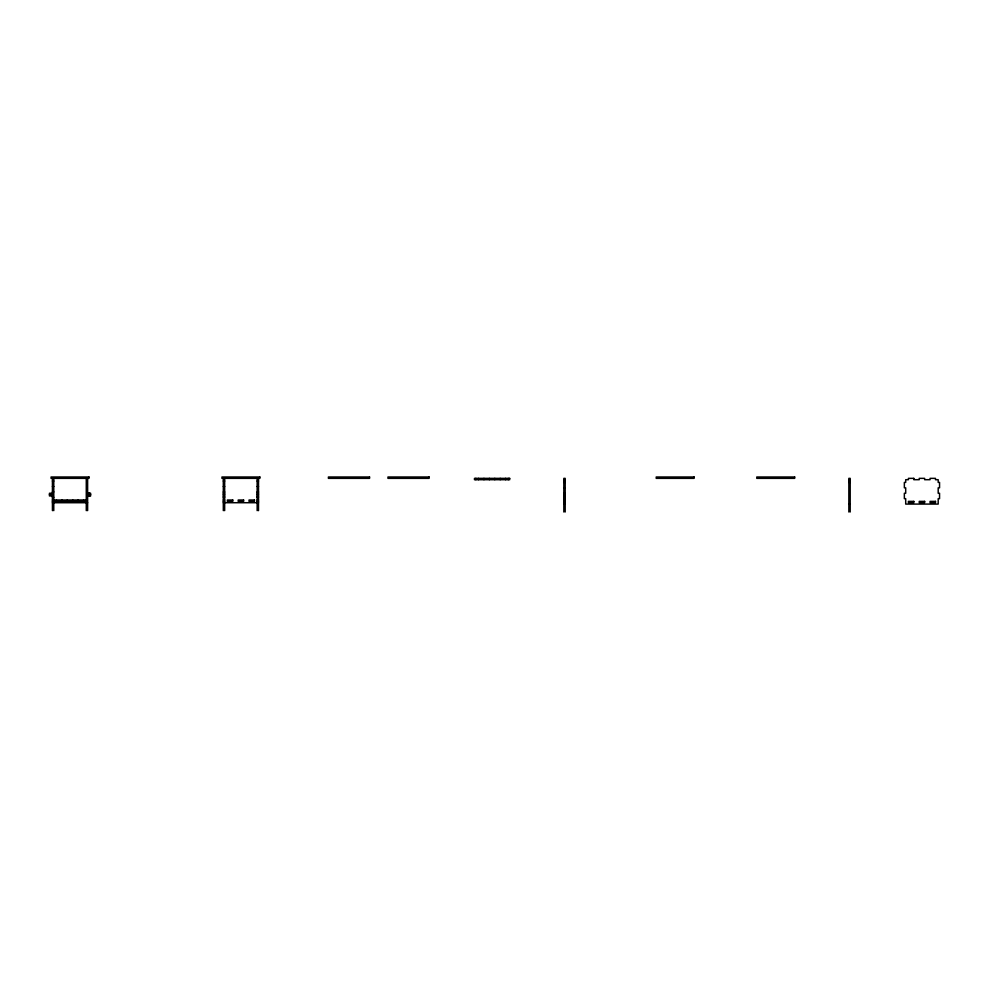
<?xml version="1.0" encoding="UTF-8"?>
<svg xmlns="http://www.w3.org/2000/svg" width="989" height="989" viewBox="0 0 989 989"><rect width="100%" height="100%" fill="white"/><g stroke="black" fill="none" stroke-linecap="round" stroke-linejoin="round"><path stroke-width="1.48" d="M563.829 479.702L565.189 479.702M848.846 479.702L850.194 479.702M52.429 481.062L53.777 481.062M223.316 481.062L224.664 481.062M257.152 481.062L258.512 481.062M563.829 482.409L565.189 482.409M848.846 482.409L850.194 482.409M52.429 486.477L53.777 486.477M223.316 486.477L224.664 486.477M257.152 486.477L258.512 486.477M563.829 487.837L565.189 487.837M52.429 491.892L53.777 491.892M223.316 491.892L224.664 491.892M257.152 491.892L258.512 491.892M223.316 493.115L224.664 493.115M257.152 493.115L258.512 493.115M52.504 493.251L49.45 493.251L49.45 495.959L52.429 495.959M87.564 493.251L90.605 493.251L90.605 495.959L87.625 495.959M563.829 493.251L565.189 493.251M563.829 494.327L565.189 494.327M49.45 494.599L52.429 494.599M87.625 494.599L90.605 494.599M223.316 494.599L224.664 494.599M257.152 494.599L258.512 494.599M563.829 495.959L565.189 495.959M223.316 496.095L224.664 496.095M257.152 496.095L258.512 496.095M52.429 497.306L53.777 497.306M223.316 497.306L224.664 497.306M257.152 497.306L258.512 497.306M563.829 497.578L565.189 497.578M563.829 498.666L565.189 498.666M52.429 500.014L86.278 500.014M223.316 500.014L224.664 500.014M257.152 500.014L258.512 500.014M52.429 501.374L86.278 501.374M223.316 501.374L224.664 501.374M257.152 501.374L258.512 501.374M563.829 501.374L565.189 501.374M52.429 502.721L87.625 502.721M223.316 502.721L258.512 502.721M563.829 502.721L565.189 502.721M563.829 504.081L565.189 504.081M848.846 504.081L850.194 504.081M850.194 512.005L850.194 478.355L848.846 478.355L848.846 512.005M565.189 512.005L565.189 478.355L563.829 478.355L563.829 512.005M508.321 478.355L508.321 479.702M505.614 478.355L505.614 479.702M500.199 478.355L500.199 479.702M494.784 478.355L494.784 479.702M489.37 478.355L489.37 479.702M483.955 478.355L483.955 479.702M478.54 478.355L478.54 479.702M475.833 478.355L475.833 479.702M258.512 478.355L258.512 510.645M257.152 478.355L257.152 510.645M224.664 478.355L224.664 510.645M223.316 478.355L223.316 510.645M89.789 493.251L89.789 495.959M89.121 493.251L89.121 495.959M88.441 493.251L88.441 495.959M87.625 478.355L87.625 510.645M86.278 478.355L86.278 510.645M83.57 500.014L83.57 501.374M78.156 500.014L78.156 501.374M72.741 500.014L72.741 501.374M67.326 500.014L67.326 501.374M61.911 500.014L61.911 501.374M56.484 500.014L56.484 501.374M53.777 478.355L53.777 510.645M52.429 478.355L52.429 510.645M88.985 476.995L51.069 476.995L51.069 478.355L88.985 478.355L88.985 476.995M259.86 476.995L221.956 476.995L221.956 478.355L259.86 478.355L259.86 476.995M369.552 476.995L328.397 476.995L328.397 478.355L369.552 478.355L369.552 476.995M429.127 476.995L387.96 476.995L387.96 478.355L429.127 478.355L429.127 476.995M694.13 476.995L656.214 476.995L656.214 478.355L694.13 478.355L694.13 476.995M794.686 476.995L756.783 476.995L756.783 478.355L794.686 478.355L794.686 476.995M509.681 478.355L474.473 478.355L474.473 479.702L509.681 479.702L509.681 478.355M913.824 478.355L908.409 478.355L908.409 479.702L905.701 479.702L905.701 482.409L904.354 482.409L904.354 487.837L905.701 487.837L905.701 493.251L904.354 493.251L904.354 498.666L905.701 498.666L905.701 504.081L938.19 504.081L938.19 498.666L939.55 498.666L939.55 493.251L938.19 493.251L938.19 487.837L939.55 487.837L939.55 482.409L938.19 482.409L938.19 479.702L935.483 479.702L935.483 478.355L930.068 478.355L930.068 479.702L924.653 479.702L924.653 478.355L919.238 478.355L919.238 479.702L913.824 479.702L913.824 478.355M232.786 500.014L227.371 500.014L227.371 501.374L232.786 501.374L232.786 500.014M243.615 500.014L238.201 500.014L238.201 501.374L243.615 501.374L243.615 500.014M254.445 500.014L249.03 500.014L249.03 501.374L254.445 501.374L254.445 500.014M913.824 501.374L908.409 501.374L908.409 502.721L913.824 502.721L913.824 501.374M924.653 501.374L919.238 501.374L919.238 502.721L924.653 502.721L924.653 501.374M935.483 501.374L930.068 501.374L930.068 502.721L935.483 502.721L935.483 501.374"/></g></svg>
